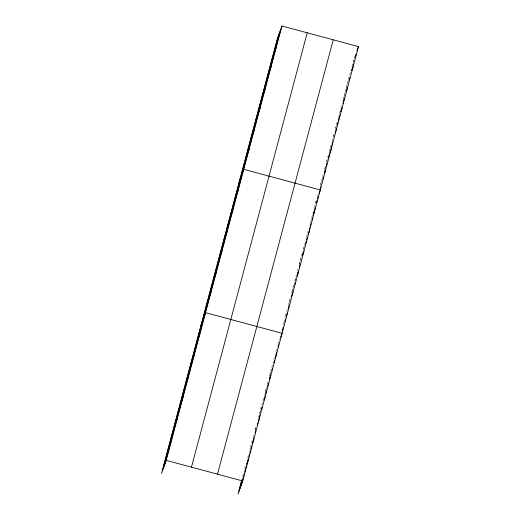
<?xml version="1.0" encoding="UTF-8"?>
<svg xmlns="http://www.w3.org/2000/svg" width="520" height="520" viewBox="0 0 520 520"><rect width="100%" height="100%" fill="white"/><g stroke="black" fill="none" stroke-linecap="round" stroke-linejoin="round"><path stroke-width="0.39" stroke-dasharray="2.6 1.95" d="M242.606 476.808L243.022 475.248M244.686 468.995L245.102 467.435M247.806 457.275L248.228 455.709M249.893 449.462L250.308 447.896M250.517 447.115L252.181 440.863M253.013 437.736L254.059 433.829M255.099 429.923L256.139 426.017M258.219 418.204L264.466 394.765M265.298 391.638L265.928 389.291M266.136 388.512L266.552 386.945M267.384 383.825L268.424 379.912M269.464 376.006L271.128 369.759M271.758 367.413L273.007 362.726M273.839 359.6L274.878 355.693M275.918 351.787L276.959 347.88M277.986 344.038L279.396 338.728M283.036 325.078L284.05 321.288M284.856 318.253L285.259 316.739M285.461 315.978L287.281 309.153M288.294 305.357L290.517 297.017M291.726 292.468L293.748 284.882M294.762 281.093L296.374 275.022M297.388 271.232L298.396 267.436M299.208 264.407L302.237 253.025M303.043 249.997L304.661 243.925M306.481 237.1L308.1 231.036M310.122 223.451L310.726 221.175M311.733 217.38L313.352 211.315M314.366 207.525L315.978 201.455M317.395 196.144L317.798 194.63M320.222 185.53L321.841 179.458M322.654 176.43L323.057 174.909M324.668 168.844L325.683 165.048M326.489 162.019L327.502 158.223M327.704 157.469L328.308 155.194M329.322 151.398L330.128 148.369M330.33 147.609L330.935 145.334M331.949 141.537L334.172 133.198M335.179 129.402L337.402 121.062M338.215 118.027L338.618 116.513M339.424 113.477L340.035 111.202M340.841 108.166L341.848 104.377M343.063 99.827L345.085 92.242M345.287 91.481L348.316 80.106M348.524 79.352L350.948 70.245M351.956 66.456L353.574 60.392M255.294 430.203L255.918 427.856M259.877 413.01L260.709 409.884M265.707 391.131L266.539 388.005M270.082 374.719L271.122 370.812M289.322 302.51L290.537 297.96M292.357 291.135L293.767 285.825M294.983 281.275L296.4 275.964M299.429 264.589L300.235 261.553M300.437 260.8L301.652 256.243M303.673 248.664L304.278 246.389M320.853 184.197L321.659 181.161M324.896 169.026L325.702 165.997M326.716 162.201L327.522 159.166M333.587 136.416L334.191 134.141M335.81 128.07L336.615 125.041M343.896 97.734L345.104 93.184M346.32 88.634L348.341 81.049M353.392 62.088L354.809 56.784L353.776 59.631M315.575 202.975L316.349 200.837"/><path stroke-width="0.78" d="M162.546 470.541L278.298 36.172M163.605 467.603L279.357 33.235M164.638 464.757L280.391 30.387M281.976 26L277.264 39.02L161.512 473.388L166.225 460.369L281.976 26L358.488 46.611L242.736 480.981L238.024 494L241.768 479.934M191.471 467.175L307.229 32.799M217.483 474.182L333.242 39.812M239.05 491.153L241.969 480.214M240.117 488.215L242.197 480.402M241.15 485.368L243.23 477.549M243.646 475.988L244.27 473.642M244.686 472.082L245.31 469.736M245.726 468.175L246.357 465.829M247.397 461.923L246.772 464.269L248.358 459.882M247.812 460.363L248.436 458.016M248.853 456.456L249.477 454.11M249.893 452.543L250.517 450.203M250.933 448.637L251.556 446.297M253.019 440.824L253.643 438.484M255.099 433.01L255.723 430.664M257.179 425.197L257.81 422.851M259.266 417.385L259.889 415.038M261.346 409.572L261.969 407.225M265.512 393.939L266.136 391.599M267.592 386.126L268.216 383.779M269.678 378.313L270.303 375.966M271.758 370.5L272.382 368.154M273.839 362.687L274.463 360.341M275.925 354.868L276.549 352.528M278.005 347.054L278.629 344.715M282.12 331.611L283.335 327.061M284.745 321.75L285.356 319.475M288.386 308.1L288.99 305.825M292.026 294.45L292.63 292.175M294.651 284.589L295.256 282.315M297.278 274.729L297.882 272.454M299.299 267.144L299.904 264.869M302.939 253.494L303.543 251.219M305.565 243.633L306.169 241.358M306.579 239.844L307.183 237.569M309.205 229.983L309.81 227.708M310.213 226.194L310.817 223.919M311.831 220.123L312.436 217.847M313.853 212.537L315.062 207.987M316.478 202.683L317.083 200.408M317.493 198.887L318.097 196.612M320.119 189.026L320.723 186.752M322.745 179.166L323.349 176.891M324.766 171.587L325.37 169.312M326.385 165.516L326.989 163.241M328.406 157.93L329.615 153.381M331.032 148.077L331.637 145.802M332.039 144.281L332.651 142.006M337.298 124.559L337.903 122.284M338.306 120.77L338.91 118.495M339.32 116.981L339.924 114.706M340.932 110.909L341.543 108.635M342.953 103.324L344.168 98.774M349.219 79.814L349.83 77.539M351.845 69.953L352.456 67.678M352.859 66.164L353.464 63.889M355.485 56.303L356.09 54.028M274.937 50.863L276.523 46.475M269.477 71.338L271.063 66.957M264.017 91.819L265.61 87.431M258.564 112.294L260.15 107.906M253.103 132.769L254.696 128.388M247.65 153.251L249.236 148.863M239.064 182.364L243.783 169.344L320.288 189.956L318.968 193.609M236.737 194.207L238.322 189.819M231.276 214.682L232.863 210.294M225.823 235.157L227.409 230.776M220.363 255.639L221.949 251.251M214.91 276.114L216.495 271.726M209.45 296.589L211.036 292.208M200.869 325.702L205.582 312.683L282.094 333.294L280.501 337.682M198.374 338.169L199.959 333.781M192.751 359.262L194.337 354.881M187.129 380.361L188.714 375.979M181.506 401.459L183.092 397.079M175.883 422.559L177.469 418.171M170.261 443.657L171.847 439.27M356.902 50.993L358.488 46.611M351.709 70.74L353.028 67.087M345.988 91.949L347.575 87.568M340.795 111.696L342.115 108.043M335.075 132.906L336.661 128.518M329.882 152.653L331.201 149M324.161 173.862L325.748 169.475M313.248 214.812L314.834 210.431M308.055 234.559L309.374 230.906M302.334 255.769L303.921 251.388M297.141 275.516L298.461 271.863M291.414 296.725L293.007 292.338M286.228 316.472L287.547 312.819M275.411 357.318L276.471 354.393M269.522 379.145L270.849 375.492M263.9 400.244L265.226 396.591M258.278 421.343L259.603 417.69M252.395 443.17L253.981 438.782M166.225 460.369L242.736 480.981"/></g></svg>
